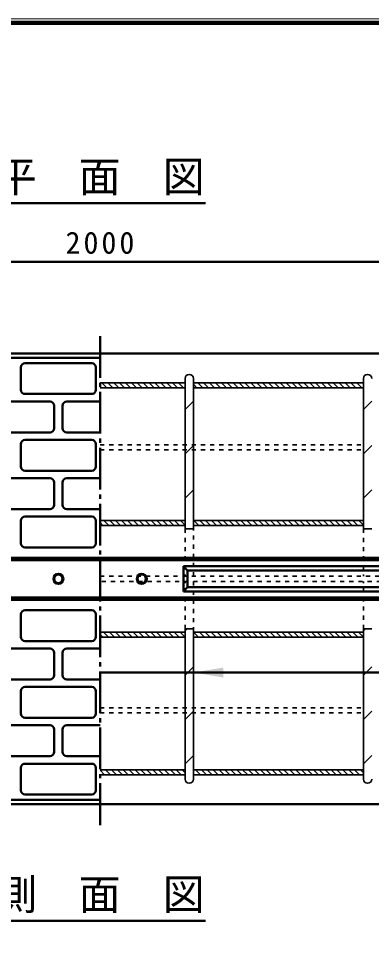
# Model space of a CAD drawing. Units: millimetres, scale not verified. Extents: x 100 to 4105, y 100 to 2870.
# Drawn here: x 2838 to 3261, y 1743 to 2870 of the extents above; entities that cross this region are included whole.
import ezdxf
from ezdxf.enums import TextEntityAlignment as Align

# ---------------------------------------------------------------- set-up
doc = ezdxf.new("R2010")
doc.units = ezdxf.units.MM
doc.header["$LTSCALE"] = 5
doc.linetypes.add('USER1', pattern=[2.2, 1, -1.2])
doc.linetypes.add('USER2', pattern=[13.4, 10, -1.2, 1, -1.2])
doc.layers.add('V-nasSTD', color=7, linetype='Continuous', lineweight=50)
doc.styles.add('ＭＳ ゴシック', font='')
doc.styles.get('ＭＳ ゴシック').set_extended_font_data('MS Gothic')

msp = doc.modelspace()

# ---------------------------------------------------------------- hatches: boundary and pattern name
at = {"layer": 'V-nasSTD'}
msp.add_hatch(color=256, dxfattribs=at).paths.add_polyline_path([(3084, 2092.565), (3048, 2086.565), (3084, 2080.565)])

# ---------------------------------------------------------------- linework, layer by layer
at = {"layer": 'V-nasSTD', "lineweight": 100}
msp.add_line((4100, 2865), (105, 2865), dxfattribs=at)
at = {"layer": 'V-nasSTD'}
for p, q in [((2809.597, 2648.887), (3062.403, 2648.887)), ((1936, 2578.887), (3936, 2578.887)), ((3936, 2468.887), (1936, 2468.887)), ((1936, 2463.887), (2936, 2463.887)), ((2846, 2457.387), (2926, 2457.387)), ((2841, 2425.387), (2841, 2452.387)), ((2931, 2452.387), (2931, 2425.387)), ((2926, 2420.387), (2846, 2420.387)), ((2796, 2411.387), (2876, 2411.387)), ((2881, 2406.387), (2881, 2379.387)), ((2891, 2379.387), (2891, 2406.387)), ((2896, 2411.387), (2936, 2411.387)), ((2876, 2374.387), (2796, 2374.387)), ((2936, 2374.387), (2896, 2374.387)), ((2841, 2333.387), (2841, 2360.387)), ((2846, 2365.387), (2926, 2365.387)), ((2931, 2360.387), (2931, 2333.387)), ((2926, 2328.387), (2846, 2328.387)), ((2796, 2319.387), (2876, 2319.387)), ((2881, 2314.387), (2881, 2287.387)), ((2891, 2287.387), (2891, 2314.387)), ((2896, 2319.387), (2936, 2319.387)), ((2876, 2282.387), (2796, 2282.387)), ((2936, 2282.387), (2896, 2282.387)), ((2841, 2268.387), (2841, 2241.387)), ((2926, 2273.387), (2846, 2273.387)), ((2931, 2241.387), (2931, 2268.387)), ((2846, 2236.387), (2926, 2236.387)), ((3936, 2223.887), (1936, 2223.887)), ((3936, 2221.387), (1936, 2221.387)), ((3836, 2213.887), (3036, 2213.887)), ((3036, 2213.887), (3036, 2183.887)), ((3041, 2208.887), (3036, 2213.887)), ((3831, 2208.887), (3041, 2208.887)), ((3041, 2208.887), (3041, 2188.887)), ((3041, 2188.887), (3036, 2183.887)), ((3831, 2188.887), (3041, 2188.887)), ((3936, 2176.387), (1936, 2176.387)), ((3836, 2183.887), (3036, 2183.887)), ((3936, 2173.887), (1936, 2173.887)), ((2841, 2129.387), (2841, 2156.387)), ((2846, 2161.387), (2926, 2161.387)), ((2931, 2156.387), (2931, 2129.387)), ((2926, 2124.387), (2846, 2124.387)), ((2876, 2115.387), (2796, 2115.387)), ((2881, 2083.387), (2881, 2110.387)), ((2891, 2110.387), (2891, 2083.387)), ((2936, 2115.387), (2896, 2115.387)), ((2936, 2086.565), (4036, 2086.565)), ((2796, 2078.387), (2876, 2078.387)), ((2896, 2078.387), (2936, 2078.387)), ((2841, 2064.387), (2841, 2037.387)), ((2926, 2069.387), (2846, 2069.387)), ((2931, 2037.387), (2931, 2064.387)), ((2846, 2032.387), (2926, 2032.387)), ((2876, 2023.387), (2796, 2023.387)), ((2881, 1991.387), (2881, 2018.387)), ((2891, 2018.387), (2891, 1991.387)), ((2936, 2023.387), (2896, 2023.387)), ((2796, 1986.387), (2876, 1986.387)), ((2896, 1986.387), (2936, 1986.387)), ((2841, 1972.387), (2841, 1945.387)), ((2926, 1977.387), (2846, 1977.387)), ((2931, 1945.387), (2931, 1972.387)), ((2846, 1940.387), (2926, 1940.387)), ((1936, 1933.887), (2936, 1933.887)), ((1936, 1928.887), (3936, 1928.887)), ((2809.597, 1788.887), (3062.403, 1788.887))]:
    msp.add_line(p, q, dxfattribs=at)
at = {"layer": 'V-nasSTD', "linetype": 'USER2'}
msp.add_line((2936, 1903.887), (2936, 2493.887), dxfattribs=at)
at = {"layer": 'V-nasSTD', "lineweight": 35}
for p, q in [((3038, 2438.887), (3038, 2258.887)), ((3048, 2438.887), (3048, 2258.887)), ((3252, 2438.887), (3252, 2258.887)), ((2936, 2433.887), (3038, 2433.887)), ((2936, 2429.037), (2937.15, 2427.887)), ((2936, 2427.887), (3038, 2427.887)), ((2938.221, 2433.887), (2944.221, 2427.887)), ((2945.292, 2433.887), (2951.292, 2427.887)), ((2952.364, 2433.887), (2958.364, 2427.887)), ((2959.435, 2433.887), (2965.435, 2427.887)), ((2966.506, 2433.887), (2972.506, 2427.887)), ((2973.577, 2433.887), (2979.577, 2427.887)), ((2980.648, 2433.887), (2986.648, 2427.887)), ((2987.719, 2433.887), (2993.719, 2427.887)), ((2994.79, 2433.887), (3000.79, 2427.887)), ((3001.861, 2433.887), (3007.861, 2427.887)), ((3008.932, 2433.887), (3014.932, 2427.887)), ((3016.003, 2433.887), (3022.003, 2427.887)), ((3023.074, 2433.887), (3029.074, 2427.887)), ((3030.145, 2433.887), (3036.145, 2427.887)), ((3037.216, 2433.887), (3038, 2433.103)), ((3048, 2433.887), (3252, 2433.887)), ((3048, 2432.042), (3052.155, 2427.887)), ((3048, 2427.887), (3252, 2427.887)), ((3053.226, 2433.887), (3059.226, 2427.887)), ((3060.298, 2433.887), (3066.298, 2427.887)), ((3067.369, 2433.887), (3073.369, 2427.887)), ((3074.44, 2433.887), (3080.44, 2427.887)), ((3081.511, 2433.887), (3087.511, 2427.887)), ((3088.582, 2433.887), (3094.582, 2427.887)), ((3095.653, 2433.887), (3101.653, 2427.887)), ((3102.724, 2433.887), (3108.724, 2427.887)), ((3109.795, 2433.887), (3115.795, 2427.887)), ((3116.866, 2433.887), (3122.866, 2427.887)), ((3123.937, 2433.887), (3129.937, 2427.887)), ((3131.008, 2433.887), (3137.008, 2427.887)), ((3138.079, 2433.887), (3144.079, 2427.887)), ((3145.15, 2433.887), (3151.15, 2427.887)), ((3152.221, 2433.887), (3158.221, 2427.887)), ((3159.292, 2433.887), (3165.292, 2427.887)), ((3166.364, 2433.887), (3172.364, 2427.887)), ((3173.435, 2433.887), (3179.435, 2427.887)), ((3180.506, 2433.887), (3186.506, 2427.887)), ((3187.577, 2433.887), (3193.577, 2427.887)), ((3194.648, 2433.887), (3200.648, 2427.887)), ((3201.719, 2433.887), (3207.719, 2427.887)), ((3208.79, 2433.887), (3214.79, 2427.887)), ((3215.861, 2433.887), (3221.861, 2427.887)), ((3222.932, 2433.887), (3228.932, 2427.887)), ((3230.003, 2433.887), (3236.003, 2427.887)), ((3237.074, 2433.887), (3243.074, 2427.887)), ((3244.145, 2433.887), (3250.145, 2427.887)), ((3251.216, 2433.887), (3252, 2433.103)), ((3038, 2401.639), (3048, 2411.639)), ((3252, 2401.639), (3262, 2411.639)), ((3038, 2348.606), (3048, 2358.606)), ((3252, 2348.606), (3262, 2358.606)), ((3038, 2295.573), (3048, 2305.573)), ((3252, 2295.573), (3262, 2305.573)), ((2936, 2268.887), (3038, 2268.887)), ((2936, 2266.402), (2939.516, 2262.887)), ((2940.587, 2268.887), (2946.587, 2262.887)), ((2947.658, 2268.887), (2953.658, 2262.887)), ((2954.729, 2268.887), (2960.729, 2262.887)), ((2961.8, 2268.887), (2967.8, 2262.887)), ((2968.871, 2268.887), (2974.871, 2262.887)), ((2975.942, 2268.887), (2981.942, 2262.887)), ((2983.013, 2268.887), (2989.013, 2262.887)), ((2990.084, 2268.887), (2996.084, 2262.887)), ((2997.155, 2268.887), (3003.155, 2262.887)), ((3004.226, 2268.887), (3010.226, 2262.887)), ((3011.298, 2268.887), (3017.298, 2262.887)), ((3018.369, 2268.887), (3024.369, 2262.887)), ((3025.44, 2268.887), (3031.44, 2262.887)), ((3032.511, 2268.887), (3038, 2263.397)), ((3048, 2268.887), (3252, 2268.887)), ((3048.521, 2268.887), (3054.521, 2262.887)), ((3055.592, 2268.887), (3061.592, 2262.887)), ((3062.663, 2268.887), (3068.663, 2262.887)), ((3069.734, 2268.887), (3075.734, 2262.887)), ((3076.805, 2268.887), (3082.805, 2262.887)), ((3083.876, 2268.887), (3089.876, 2262.887)), ((3090.947, 2268.887), (3096.947, 2262.887)), ((3098.018, 2268.887), (3104.018, 2262.887)), ((3105.089, 2268.887), (3111.089, 2262.887)), ((3112.16, 2268.887), (3118.16, 2262.887)), ((3119.231, 2268.887), (3125.231, 2262.887)), ((3126.303, 2268.887), (3132.303, 2262.887)), ((3133.374, 2268.887), (3139.374, 2262.887)), ((3140.445, 2268.887), (3146.445, 2262.887)), ((3147.516, 2268.887), (3153.516, 2262.887)), ((3154.587, 2268.887), (3160.587, 2262.887)), ((3161.658, 2268.887), (3167.658, 2262.887)), ((3168.729, 2268.887), (3174.729, 2262.887)), ((3175.8, 2268.887), (3181.8, 2262.887)), ((3182.871, 2268.887), (3188.871, 2262.887)), ((3189.942, 2268.887), (3195.942, 2262.887)), ((3197.013, 2268.887), (3203.013, 2262.887)), ((3204.084, 2268.887), (3210.084, 2262.887)), ((3211.155, 2268.887), (3217.155, 2262.887)), ((3218.226, 2268.887), (3224.226, 2262.887)), ((3225.298, 2268.887), (3231.298, 2262.887)), ((3232.369, 2268.887), (3238.369, 2262.887)), ((3239.44, 2268.887), (3245.44, 2262.887)), ((3246.511, 2268.887), (3252, 2263.397)), ((2936, 2262.887), (3038, 2262.887)), ((3038, 2258.887), (3048, 2258.887)), ((3048, 2262.887), (3252, 2262.887)), ((3252, 2258.887), (3262, 2258.887)), ((2936, 2134.887), (3038, 2134.887)), ((2936, 2132.052), (2939.165, 2128.887)), ((2940.237, 2134.887), (2946.237, 2128.887)), ((2947.308, 2134.887), (2953.308, 2128.887)), ((2954.379, 2134.887), (2960.379, 2128.887)), ((2961.45, 2134.887), (2967.45, 2128.887)), ((2968.521, 2134.887), (2974.521, 2128.887)), ((2975.592, 2134.887), (2981.592, 2128.887)), ((2982.663, 2134.887), (2988.663, 2128.887)), ((2989.734, 2134.887), (2995.734, 2128.887)), ((2996.805, 2134.887), (3002.805, 2128.887)), ((3003.876, 2134.887), (3009.876, 2128.887)), ((3010.947, 2134.887), (3016.947, 2128.887)), ((3018.018, 2134.887), (3024.018, 2128.887)), ((3025.089, 2134.887), (3031.089, 2128.887)), ((3032.16, 2134.887), (3038, 2129.047)), ((3038, 2138.887), (3038, 1958.887)), ((3038, 2138.887), (3048, 2138.887)), ((3038, 2136.474), (3040.412, 2138.887)), ((3048, 2138.887), (3048, 1958.887)), ((3048, 2134.887), (3252, 2134.887)), ((3048.171, 2134.887), (3054.171, 2128.887)), ((3055.242, 2134.887), (3061.242, 2128.887)), ((3062.313, 2134.887), (3068.313, 2128.887)), ((3069.384, 2134.887), (3075.384, 2128.887)), ((3076.455, 2134.887), (3082.455, 2128.887)), ((3083.526, 2134.887), (3089.526, 2128.887)), ((3090.597, 2134.887), (3096.597, 2128.887)), ((3097.668, 2134.887), (3103.668, 2128.887)), ((3104.739, 2134.887), (3110.739, 2128.887)), ((3111.81, 2134.887), (3117.81, 2128.887)), ((3118.881, 2134.887), (3124.881, 2128.887)), ((3125.952, 2134.887), (3131.952, 2128.887)), ((3133.023, 2134.887), (3139.023, 2128.887)), ((3140.094, 2134.887), (3146.094, 2128.887)), ((3147.165, 2134.887), (3153.165, 2128.887)), ((3154.237, 2134.887), (3160.237, 2128.887)), ((3161.308, 2134.887), (3167.308, 2128.887)), ((3168.379, 2134.887), (3174.379, 2128.887)), ((3175.45, 2134.887), (3181.45, 2128.887)), ((3182.521, 2134.887), (3188.521, 2128.887)), ((3189.592, 2134.887), (3195.592, 2128.887)), ((3196.663, 2134.887), (3202.663, 2128.887)), ((3203.734, 2134.887), (3209.734, 2128.887)), ((3210.805, 2134.887), (3216.805, 2128.887)), ((3217.876, 2134.887), (3223.876, 2128.887)), ((3224.947, 2134.887), (3230.947, 2128.887)), ((3232.018, 2134.887), (3238.018, 2128.887)), ((3239.089, 2134.887), (3245.089, 2128.887)), ((3246.16, 2134.887), (3252, 2129.047)), ((3252, 2138.887), (3252, 1958.887)), ((3252, 2138.887), (3262, 2138.887)), ((3252, 2136.474), (3254.412, 2138.887)), ((2936, 2128.887), (3038, 2128.887)), ((3048, 2128.887), (3252, 2128.887)), ((3038, 2083.441), (3048, 2093.441)), ((3252, 2083.441), (3262, 2093.441)), ((3038, 2030.408), (3048, 2040.408)), ((3252, 2030.408), (3262, 2040.408)), ((3038, 1977.375), (3048, 1987.375)), ((3252, 1977.375), (3262, 1987.375)), ((2936, 1969.887), (3038, 1969.887)), ((2936, 1969.418), (2941.531, 1963.887)), ((2936, 1963.887), (3038, 1963.887)), ((2942.602, 1969.887), (2948.602, 1963.887)), ((2949.673, 1969.887), (2955.673, 1963.887)), ((2956.744, 1969.887), (2962.744, 1963.887)), ((2963.815, 1969.887), (2969.815, 1963.887)), ((2970.886, 1969.887), (2976.886, 1963.887)), ((2977.957, 1969.887), (2983.957, 1963.887)), ((2985.028, 1969.887), (2991.028, 1963.887)), ((2992.099, 1969.887), (2998.099, 1963.887)), ((2999.171, 1969.887), (3005.171, 1963.887)), ((3006.242, 1969.887), (3012.242, 1963.887)), ((3013.313, 1969.887), (3019.313, 1963.887)), ((3020.384, 1969.887), (3026.384, 1963.887)), ((3027.455, 1969.887), (3033.455, 1963.887)), ((3034.526, 1969.887), (3038, 1966.413)), ((3048, 1969.887), (3252, 1969.887)), ((3048, 1965.352), (3049.465, 1963.887)), ((3048, 1963.887), (3252, 1963.887)), ((3050.536, 1969.887), (3056.536, 1963.887)), ((3057.607, 1969.887), (3063.607, 1963.887)), ((3064.678, 1969.887), (3070.678, 1963.887)), ((3071.749, 1969.887), (3077.749, 1963.887)), ((3078.82, 1969.887), (3084.82, 1963.887)), ((3085.891, 1969.887), (3091.891, 1963.887)), ((3092.962, 1969.887), (3098.962, 1963.887)), ((3100.033, 1969.887), (3106.033, 1963.887)), ((3107.105, 1969.887), (3113.105, 1963.887)), ((3114.176, 1969.887), (3120.176, 1963.887)), ((3121.247, 1969.887), (3127.247, 1963.887)), ((3128.318, 1969.887), (3134.318, 1963.887)), ((3135.389, 1969.887), (3141.389, 1963.887)), ((3142.46, 1969.887), (3148.46, 1963.887)), ((3149.531, 1969.887), (3155.531, 1963.887)), ((3156.602, 1969.887), (3162.602, 1963.887)), ((3163.673, 1969.887), (3169.673, 1963.887)), ((3170.744, 1969.887), (3176.744, 1963.887)), ((3177.815, 1969.887), (3183.815, 1963.887)), ((3184.886, 1969.887), (3190.886, 1963.887)), ((3191.957, 1969.887), (3197.957, 1963.887)), ((3199.028, 1969.887), (3205.028, 1963.887)), ((3206.099, 1969.887), (3212.099, 1963.887)), ((3213.171, 1969.887), (3219.171, 1963.887)), ((3220.242, 1969.887), (3226.242, 1963.887)), ((3227.313, 1969.887), (3233.313, 1963.887)), ((3234.384, 1969.887), (3240.384, 1963.887)), ((3241.455, 1969.887), (3247.455, 1963.887)), ((3248.526, 1969.887), (3252, 1966.413))]:
    msp.add_line(p, q, dxfattribs=at)
at = {"layer": 'V-nasSTD', "linetype": 'USER1', "lineweight": 35}
for p, q in [((2936, 2359.529), (3252, 2359.529)), ((2936, 2353.529), (3252, 2353.529)), ((3038, 2258.887), (3038, 2201.887)), ((3048, 2201.887), (3048, 2258.887)), ((3252, 2258.887), (3252, 2201.887)), ((2936, 2201.887), (3911, 2201.887)), ((3911, 2195.887), (2936, 2195.887)), ((3038, 2138.887), (3038, 2195.887)), ((3048, 2195.887), (3048, 2138.887)), ((3252, 2138.887), (3252, 2195.887)), ((2936, 2044.244), (3252, 2044.244)), ((2936, 2038.244), (3252, 2038.244))]:
    msp.add_line(p, q, dxfattribs=at)
at = {"layer": 'V-nasSTD', "lineweight": 13}
msp.add_lwpolyline([(100, 100), (100, 2870), (4105, 2870), (4105, 100)], close=True, dxfattribs=at)
at = {"layer": 'V-nasSTD'}
for centre, radius in [((2886, 2198.887), 6), ((2886, 2198.887), 5), ((2986, 2198.887), 6), ((2986, 2198.887), 5)]:
    msp.add_circle(centre, radius, dxfattribs=at)
for centre, start, end in [((2846, 2452.387), 90, 180), ((2926, 2452.387), 0, 90), ((2846, 2425.387), 180, 270), ((2926, 2425.387), 270, 0), ((2876, 2406.387), 0, 90), ((2896, 2406.387), 90, 180), ((2876, 2379.387), 270, 0), ((2896, 2379.387), 180, 270), ((2846, 2360.387), 90, 180), ((2926, 2360.387), 0, 90), ((2846, 2333.387), 180, 270), ((2926, 2333.387), 270, 0), ((2876, 2314.387), 0, 90), ((2896, 2314.387), 90, 180), ((2876, 2287.387), 270, 0), ((2896, 2287.387), 180, 270), ((2846, 2268.387), 90, 180), ((2926, 2268.387), 0, 90), ((2846, 2241.387), 180, 270), ((2926, 2241.387), 270, 0), ((2846, 2156.387), 90, 180), ((2926, 2156.387), 0, 90), ((2846, 2129.387), 180, 270), ((2926, 2129.387), 270, 0), ((2876, 2110.387), 0, 90), ((2896, 2110.387), 90, 180), ((2876, 2083.387), 270, 0), ((2896, 2083.387), 180, 270), ((2846, 2064.387), 90, 180), ((2926, 2064.387), 0, 90), ((2846, 2037.387), 180, 270), ((2926, 2037.387), 270, 0), ((2876, 2018.387), 0, 90), ((2896, 2018.387), 90, 180), ((2876, 1991.387), 270, 0), ((2896, 1991.387), 180, 270), ((2846, 1972.387), 90, 180), ((2926, 1972.387), 0, 90), ((2846, 1945.387), 180, 270), ((2926, 1945.387), 270, 0)]:
    msp.add_arc(centre, 5, start, end, dxfattribs=at)
at = {"layer": 'V-nasSTD', "lineweight": 35}
for centre, start, end in [((3043, 2438.887), 0, 180), ((3257, 2438.887), 0, 180), ((3043, 1958.887), 180, 0), ((3257, 1958.887), 180, 0)]:
    msp.add_arc(centre, 5, start, end, dxfattribs=at)

# ---------------------------------------------------------------- texts
at = {"layer": 'V-nasSTD', "style": 'ＭＳ ゴシック'}
for s, p in [('平\u3000面\u3000図', (2809.597, 2699.287)), ('側\u3000面\u3000図', (2809.597, 1839.287))]:
    msp.add_text(s, height=36.95, dxfattribs=at).set_placement(p, align=Align.TOP_LEFT)
at = {"layer": 'V-nasSTD', "insert": (2894.6, 2614.887), "char_height": 26.39, "attachment_point": 1, "style": 'ＭＳ ゴシック'}
msp.add_mtext('\\T1.2;2000', dxfattribs=at)

doc.saveas('drawing.dxf')
